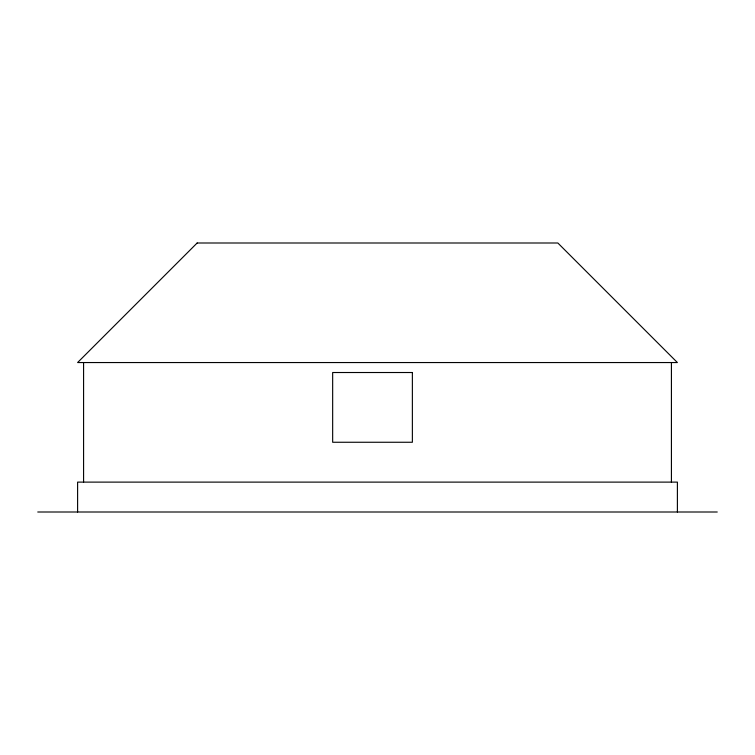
<?xml version="1.0" encoding="UTF-8"?>
<svg xmlns="http://www.w3.org/2000/svg" width="755" height="755" viewBox="0 0 755 755"><rect width="100%" height="100%" fill="white"/><g stroke="black" fill="none" stroke-linecap="round" stroke-linejoin="round"><path stroke-width="1.13" d="M37.75 512.003L717.25 512.003M677.395 512.003L677.395 482.115L77.605 482.115L77.605 512.003M671.422 362.551L671.422 482.115M83.579 362.551L83.579 482.115M197.159 242.997L77.605 362.551L677.395 362.551L557.841 242.997L197.159 242.997M412.372 372.517L332.662 372.517L332.662 442.26L412.372 442.26L412.372 372.517"/></g></svg>
